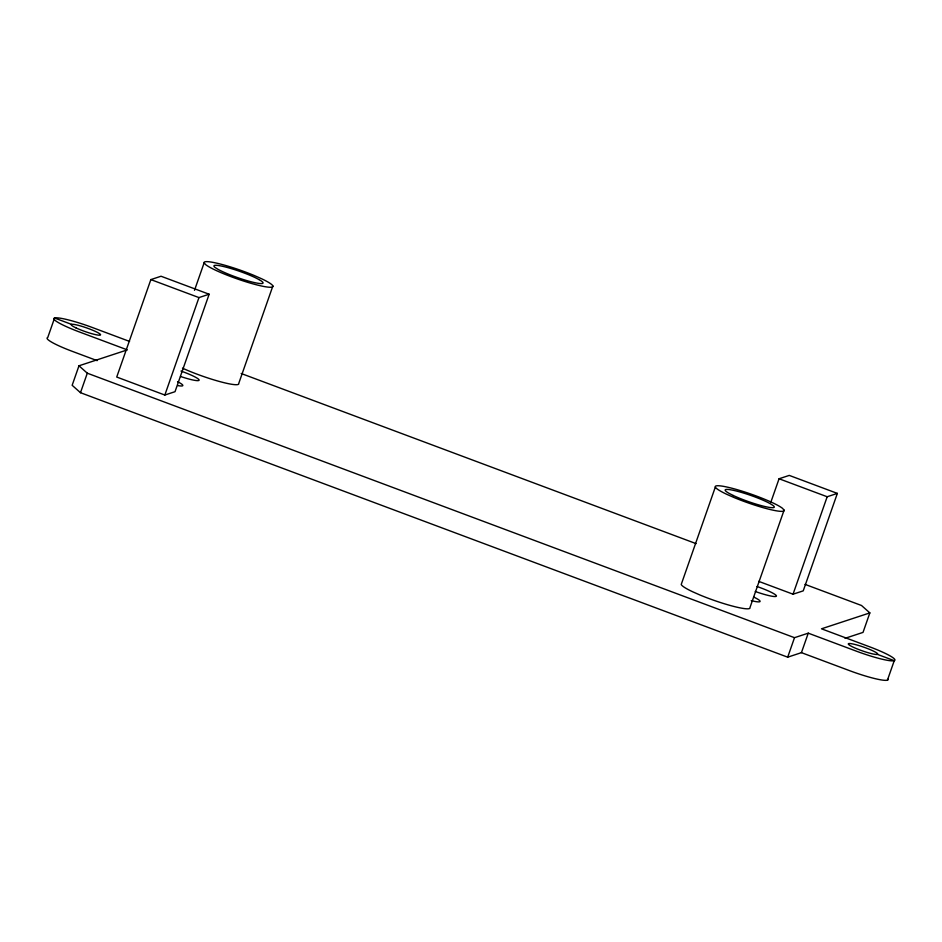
<?xml version="1.0" encoding="UTF-8"?>
<svg xmlns="http://www.w3.org/2000/svg" width="942" height="942" viewBox="0 0 942 942"><rect width="100%" height="100%" fill="white"/><g stroke="black" fill="none" stroke-linecap="round" stroke-linejoin="round"><path stroke-width="1.41" d="M97.144 360.645L72.404 351.39A33.83 4.298 19.3 0 1 47.748 337.519L54.577 318.019A33.83 4.298 19.3 0 0 79.222 331.89L127.335 349.882L78.975 365.79L72.157 385.29L80.482 392.696L787.689 657.175L801.43 652.653L849.543 670.645A33.83 4.298 19.3 0 0 888.071 679.206M80.482 392.696L87.3 373.197L78.975 365.79M150.861 279.597L116.726 377.047L164.838 395.039L175.024 391.695L209.148 294.234L161.035 276.241L150.861 279.597L198.962 297.59L209.148 294.234M194.499 290.336L204.12 262.877A36.432 4.628 19.3 0 1 254.093 275.441L261.499 278.702A36.432 4.628 19.3 0 1 257.26 285.002A36.432 4.628 19.3 0 1 205.756 264.702L204.12 262.877M164.838 395.039L198.962 297.59M272.862 286.003L238.738 383.453A36.432 4.628 19.3 0 1 219.875 381.604A36.432 4.628 19.3 0 1 182.477 368.157M715.355 486.99L681.231 584.452A36.432 4.628 19.3 0 0 692.594 591.741L700 595.014A36.432 4.628 19.3 0 0 749.973 607.566L784.097 510.117L782.461 508.291A36.432 4.628 19.3 0 0 730.957 487.991A36.432 4.628 19.3 0 0 726.718 494.291L734.124 497.553A36.432 4.628 19.3 0 0 784.097 510.117M770.897 502.086L779.069 478.76L789.255 475.404L837.356 493.396L803.232 590.858L793.046 594.202L758.687 581.355M793.046 594.202L827.182 496.752L837.356 493.396M787.689 657.175L794.506 637.687L808.26 633.165L856.36 651.158A33.83 4.298 19.3 0 0 894.252 660.672L887.423 680.171M801.43 652.653L808.26 633.165M804.998 584.358L861.518 605.494L869.843 612.901L863.025 632.4L845.056 638.311M869.843 612.901L821.495 628.809L869.596 646.801A33.83 4.298 19.3 0 1 894.252 660.672L877.414 654.384A15.614 1.99 19.3 0 1 853.122 647.154A15.614 1.99 19.3 0 1 858.409 645.411A15.614 1.99 19.3 0 1 877.414 654.384M779.069 478.76L827.182 496.752M241.164 373.491L696.091 543.628M129.572 341.428L92.457 327.545A33.83 4.298 19.3 0 0 54.577 318.019L71.415 324.319M87.3 373.197L794.506 637.687M177.555 381.71A20.818 2.649 19.3 0 1 177.814 385.584M180.994 371.054A20.818 2.649 19.3 0 1 199.139 380.121A20.818 2.649 19.3 0 1 180.511 376.482M757.015 586.513A20.818 2.649 19.3 0 1 776.432 596.109A20.818 2.649 19.3 0 1 755.26 591.494M753.635 597.028A20.818 2.649 19.3 0 1 751.221 600.619M733.288 495.504L729.12 493.373A26.023 3.309 19.3 0 1 736.314 491.006A26.023 3.309 19.3 0 1 770.332 503.735L773.099 505.513A26.023 3.309 19.3 0 1 763.138 506.101A26.023 3.309 19.3 0 1 733.288 495.504M259.097 279.621L254.929 277.49A26.023 3.309 19.3 0 0 225.079 266.892A26.023 3.309 19.3 0 0 215.117 267.481L217.885 269.259A26.023 3.309 19.3 0 0 251.903 281.988A26.023 3.309 19.3 0 0 259.097 279.621M75.984 327.887A15.614 1.99 19.3 0 0 100.276 335.117A15.614 1.99 19.3 0 0 81.271 326.156A15.614 1.99 19.3 0 0 75.984 327.887"/></g></svg>
